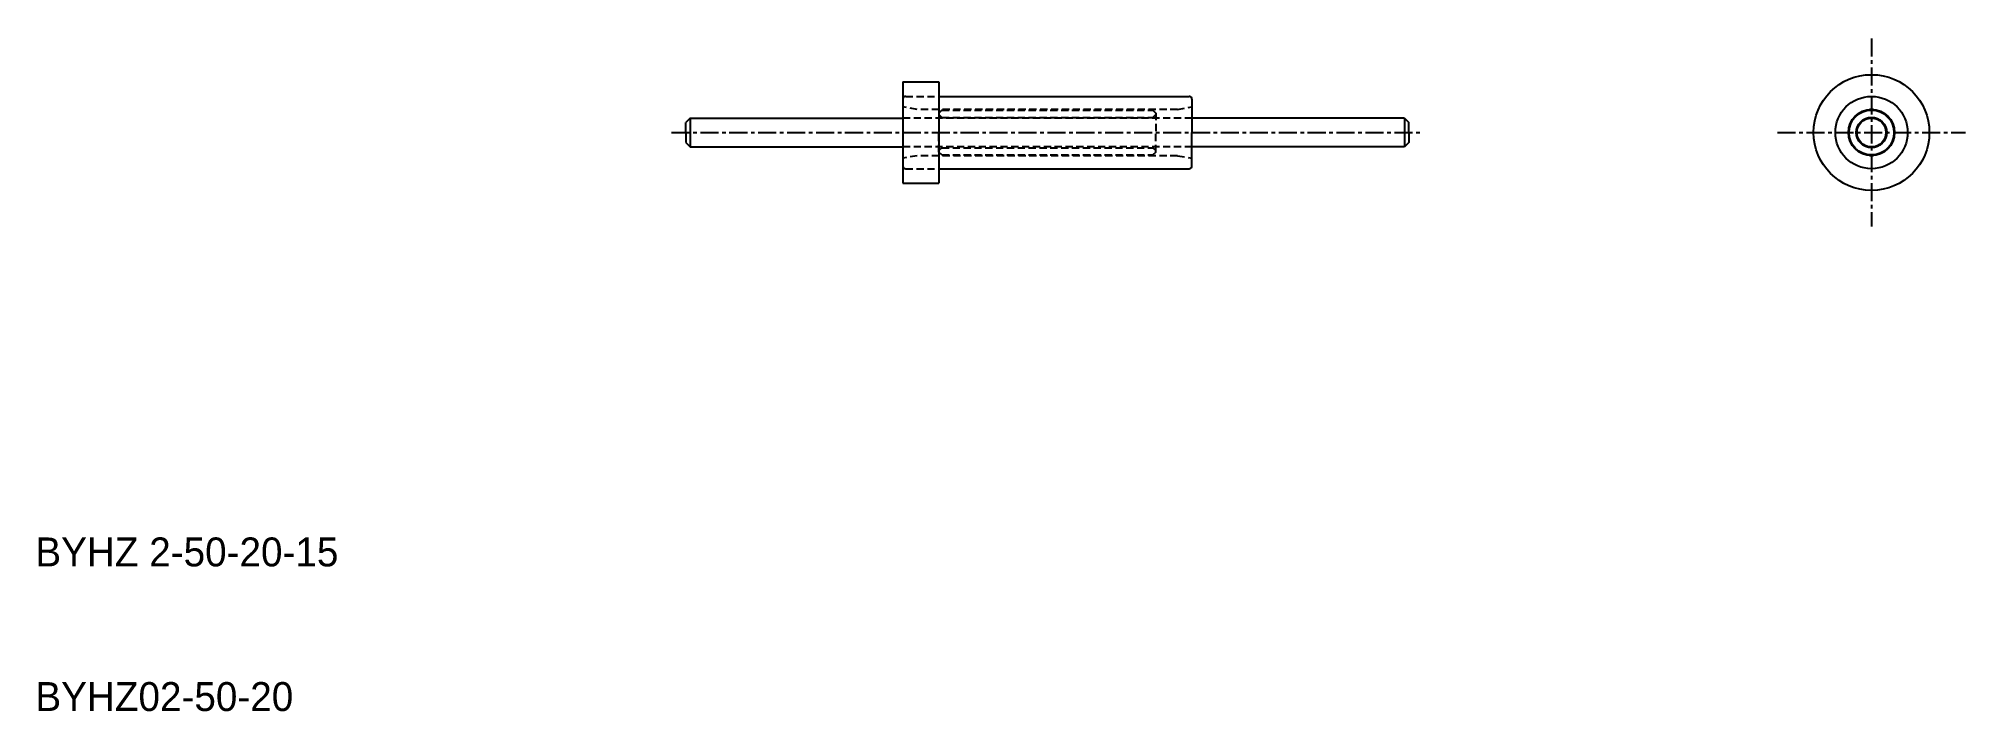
# Model space of a CAD drawing. Extents: x 10 to 144, y 96 to 142.
import ezdxf

# ---------------------------------------------------------------- set-up
doc = ezdxf.new("R2010")
doc.units = 0
doc.linetypes.add('CENTER', pattern=[2, 1.25, -0.25, 0.25, -0.25])
doc.linetypes.add('DASHED', pattern=[0.75, 0.5, -0.25])
doc.layers.get('0').update_dxf_attribs({"linetype": 'CONTINUOUS'})
doc.layers.add('CENTER', color=1, linetype='CENTER')

msp = doc.modelspace()

# ---------------------------------------------------------------- linework, layer by layer
at = {"color": 7, "linetype": 'CONTINUOUS'}
for p, q in [((70, 139.42), (72.5, 139.42)), ((70, 139.42), (70, 132.42)), ((72.5, 139.42), (72.5, 132.42)), ((72.5, 138.42), (89.8, 138.42)), ((90, 138.22), (90, 135.92)), ((55.3, 136.92), (55, 136.62)), ((55, 135.92), (55, 136.62)), ((55.3, 136.92), (55.3, 134.92)), ((55.3, 136.92), (70, 136.92)), ((104.7, 136.92), (90, 136.92)), ((104.7, 136.92), (105, 136.62)), ((104.7, 136.92), (104.7, 134.92)), ((105, 135.92), (105, 136.62)), ((55, 135.92), (55, 135.22)), ((55, 135.22), (55.3, 134.92)), ((55.3, 134.92), (70, 134.92)), ((90, 133.62), (90, 135.92)), ((104.7, 134.92), (90, 134.92)), ((105, 135.22), (104.7, 134.92)), ((105, 135.92), (105, 135.22)), ((72.5, 133.42), (89.8, 133.42)), ((70, 132.42), (72.5, 132.42))]:
    msp.add_line(p, q, dxfattribs=at)
at = {"color": 3, "linetype": 'DASHED'}
for p, q in [((71, 137.52), (70, 137.69)), ((70.2, 138.42), (72.5, 138.42)), ((89, 137.52), (71, 137.52)), ((72.7, 137.47), (72.5, 137.27)), ((72.7, 137.47), (87.3, 137.47)), ((87.3, 137.47), (87.5, 137.27)), ((89, 137.52), (90, 137.69)), ((90, 136.92), (70, 136.92)), ((72.5, 137.27), (72.5, 135.92)), ((72.7, 136.97), (72.5, 137.17)), ((72.7, 136.97), (87.3, 136.97)), ((87.3, 136.97), (87.5, 137.17)), ((87.5, 137.27), (87.5, 135.92)), ((90, 134.92), (70, 134.92)), ((72.5, 134.57), (72.5, 135.92)), ((72.7, 134.87), (72.5, 134.67)), ((72.7, 134.87), (87.3, 134.87)), ((87.3, 134.87), (87.5, 134.67)), ((87.5, 134.57), (87.5, 135.92)), ((71, 134.32), (70, 134.14)), ((70.2, 133.42), (72.5, 133.42)), ((89, 134.32), (71, 134.32)), ((72.7, 134.37), (72.5, 134.57)), ((72.7, 134.37), (87.3, 134.37)), ((87.5, 134.57), (87.3, 134.37)), ((89, 134.32), (90, 134.14))]:
    msp.add_line(p, q, dxfattribs=at)
at = {"color": 7, "linetype": 'CONTINUOUS'}
for radius in [4, 2.5, 1.6, 1.55, 1.05, 1]:
    msp.add_circle((137, 135.92), radius, dxfattribs=at)
at = {"color": 3, "linetype": 'DASHED'}
for centre, start, end in [((70.2, 138.22), 90, 180), ((70.2, 133.62), 180, 270)]:
    msp.add_arc(centre, 0.2, start, end, dxfattribs=at)
at = {"color": 7, "linetype": 'CONTINUOUS'}
for centre, radius, start, end in [((89.8, 138.22), 0.2, 0, 90), ((137, 137.22), 0.3, 52.9469, 127.0531), ((135.87, 136.57), 0.3, 112.9469, 187.0531), ((135.87, 136.57), 0.3, 300.2952, 359.7048), ((137, 137.22), 0.3, 240.2952, 299.7048), ((138.13, 136.57), 0.3, 180.2952, 239.7048), ((138.13, 136.57), 0.3, 352.9469, 67.0531), ((135.87, 135.27), 0.3, 172.9469, 247.0531), ((135.87, 135.27), 0.3, 0.2952, 59.7048), ((137, 134.62), 0.3, 60.2952, 119.7048), ((138.13, 135.27), 0.3, 120.2952, 179.7048), ((138.13, 135.27), 0.3, 292.9469, 7.0531), ((89.8, 133.62), 0.2, 270, 0), ((137, 134.62), 0.3, 232.9469, 307.0531)]:
    msp.add_arc(centre, radius, start, end, dxfattribs=at)
at = {"layer": 'CENTER', "color": 1, "linetype": 'CENTER'}
for p, q in [((137, 142.42), (137, 129.42)), ((54, 135.92), (106, 135.92)), ((130.5, 135.92), (143.5, 135.92))]:
    msp.add_line(p, q, dxfattribs=at)

# ---------------------------------------------------------------- texts
at = {"color": 7, "linetype": 'CONTINUOUS'}
for s, p in [('BYHZ 2-50-20-15', (10, 105.92)), ('BYHZ02-50-20', (10, 95.92))]:
    msp.add_text(s, height=2, dxfattribs=at).set_placement(p)

doc.saveas('drawing.dxf')
